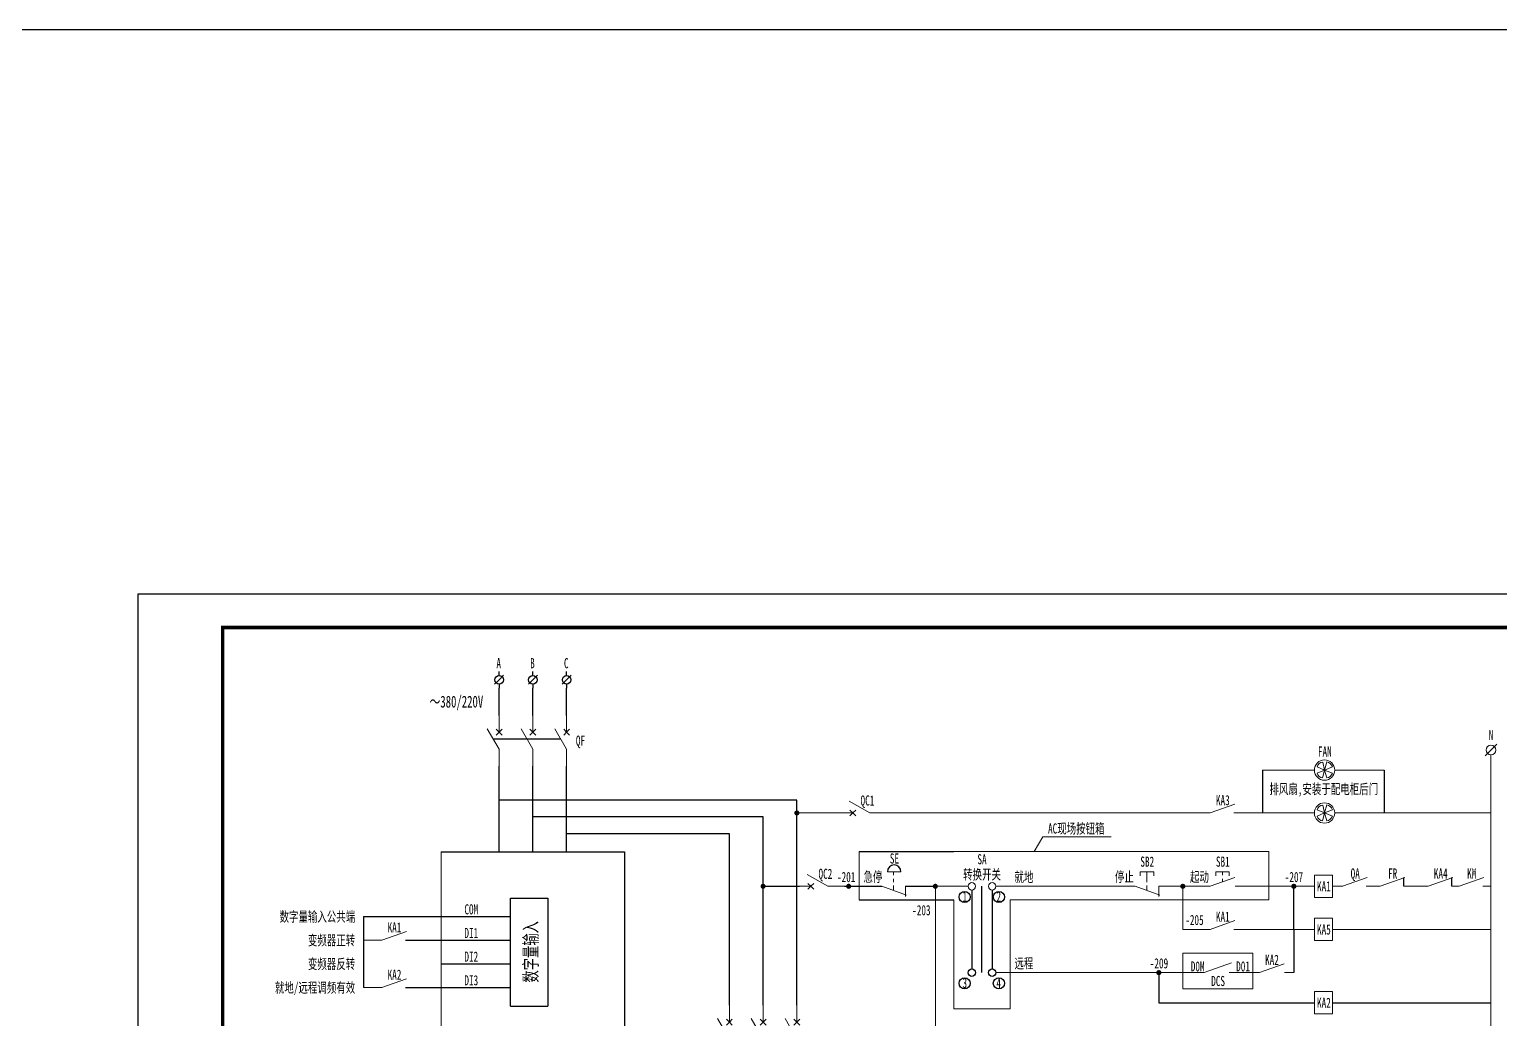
# Model space of a CAD drawing. Header units: millimetres. Extents: x 257344 to 1270023, y 272924 to 540726.
# Drawn here: x 773584 to 817126, y 313635 to 342924 of the extents above; entities that cross this region are included whole.
import ezdxf
from ezdxf.enums import TextEntityAlignment as Align

# ---------------------------------------------------------------- set-up
doc = ezdxf.new("R2010")
doc.units = ezdxf.units.MM
doc.linetypes.add('常规', pattern=[20, 10, 0, 10])
for name, color, linetype, lineweight in [('1轮廓实线层', 7, 'Continuous', 18), ('_0', 7, 'Continuous', 25), ('MX', 3, 'Continuous', 0), ('TEXT', 4, 'Continuous', 0)]:
    doc.layers.add(name, color=color, linetype=linetype, lineweight=lineweight)
for name, color, linetype in [('D1', 4, 'Continuous'), ('动力平面导线层', 3, '常规'), ('动力平面设备层', 1, 'Continuous'), ('图框', 7, 'Continuous'), ('标注-照明', 7, 'Continuous'), ('照明平面导线层', 3, 'Continuous'), ('照明平面设备层', 1, 'Continuous'), ('电气-接地设计-接地线', 3, '接地线'), ('表格图框层', 7, 'Continuous')]:
    doc.layers.add(name, color=color, linetype=linetype)
doc.styles.add('标准', font='', dxfattribs={"width": 0.667})
doc.styles.get('标准').set_extended_font_data('NSimSun')
doc.linetypes.add('接地线', pattern='A,500,[136,EESLTYPE.shx,S=100,R=0,X=0,Y=0],500,-200,60,-200', length=1460)

# ---------------------------------------------------------------- blocks, each defined once
blk = doc.blocks.new('*U36')
at = {"layer": '1轮廓实线层'}
for p, q in [((0, 15), (0, 10)), ((0, 5), (-3.5, 11.06)), ((0, 10), (-0.88, 10.88)), ((0, 10), (-0.88, 9.12)), ((0, 10), (0.88, 10.88)), ((0, 10), (0.88, 9.12)), ((0, 5), (0, 0))]:
    blk.add_line(p, q, dxfattribs=at)
blk = doc.blocks.new('SYMB2_M_13')
for p, q in [((0, -1.25), (0, 0)), ((0, -2.5), (-1.33, -3.83)), ((0, -2.5), (1.33, -1.17)), ((0, -3.75), (0, -5))]:
    blk.add_line(p, q)
blk.add_circle((0, -2.5), 1.25)
blk = doc.blocks.new('*U35')
at = {"layer": '1轮廓实线层'}
for p, q in [((0, 15), (0, 10)), ((0, 5), (-3.5, 11.06)), ((0, 10), (-0.88, 10.88)), ((0, 10), (-0.88, 9.12)), ((0, 10), (0.88, 10.88)), ((0, 10), (0.88, 9.12)), ((0, 5), (0, 0))]:
    blk.add_line(p, q, dxfattribs=at)

msp = doc.modelspace()

# ---------------------------------------------------------------- linework, layer by layer
at = {"color": 0, "linetype": 'ByBlock', "lineweight": 20}
for p, q in [((812484.3, 317551.6), (812177.2, 317551.6)), ((813585.4, 317551.6), (813178.4, 317551.6)), ((815008.9, 317551.6), (814287.1, 317551.6)), ((816870.3, 316273.5), (812177.2, 316273.5))]:
    msp.add_line(p, q, dxfattribs=at)
at = {"color": 3}
msp.add_lwpolyline([(267543.6, 342923.7), (1270023.5, 342923.7), (1270023.5, 272923.7), (267543.6, 272923.7)], close=True, dxfattribs=at)
at = {"color": 7, "linetype": 'ByBlock', "lineweight": 20, "const_width": 75}
for points in [[(796276.5, 319722.5, 1), (796351.5, 319722.5, 1)], [(795276.5, 317551.6, 1), (795351.5, 317551.6, 1)], [(797810.7, 317551.6, 1), (797885.7, 317551.6, 1)], [(800377.5, 317551.6, 1), (800452.5, 317551.6, 1)], [(807707.1, 317551.6, 1), (807782.1, 317551.6, 1)], [(810994.3, 317551.6, 1), (811069.3, 317551.6, 1)], [(806996.5, 314995.4, 1), (807071.5, 314995.4, 1)]]:
    msp.add_lwpolyline(points, format="xyb", close=True, dxfattribs=at)
at = {"layer": '_0', "color": 0, "linetype": 'ByBlock', "ltscale": 500}
msp.add_line((787320.4, 321914.9), (789320.4, 321914.9), dxfattribs=at)
at = {"layer": '_0', "color": 0, "linetype": 'ByBlock'}
for p, q in [((787495.4, 318571.2), (787495.4, 321111.8)), ((788495.4, 318571.2), (788495.4, 321111.8)), ((789495.4, 318571.2), (789495.4, 321111.8)), ((796314, 314028.3), (796314, 320106.5)), ((795314, 314028.3), (795314, 319606.5)), ((794314, 314028.3), (794314, 319106.5)), ((787831.8, 317204.8), (788941.8, 317204.8)), ((787831.8, 314004.9), (787831.8, 317204.8)), ((788941.8, 317204.8), (788941.8, 314004.9)), ((783474.4, 316654.9), (783474.4, 314554.9)), ((783474.4, 316654.9), (785779.1, 316654.9)), ((785779.1, 316654.9), (787831.8, 316654.9)), ((785779.1, 315954.9), (787831.8, 315954.9)), ((785779.1, 315254.9), (787831.8, 315254.9)), ((785779.1, 314554.9), (787831.8, 314554.9)), ((787831.8, 314004.9), (788941.8, 314004.9))]:
    msp.add_line(p, q, dxfattribs=at)
at = {"layer": '_0', "linetype": 'ByBlock'}
for p, q in [((796314, 320106.5), (787495.4, 320106.5)), ((795314, 319606.5), (788495.4, 319606.5)), ((794314, 319106.5), (789495.4, 319106.5))]:
    msp.add_line(p, q, dxfattribs=at)
at = {"layer": 'D1', "color": 1, "linetype": 'ByBlock'}
msp.add_arc((799194.7, 317983.2), 200.5, 0, 180, dxfattribs=at)
at = {"layer": 'MX', "color": 7, "linetype": 'ByBlock', "lineweight": 20}
msp.add_line((816697, 321412.7), (817043.5, 321759.2), dxfattribs=at)
msp.add_circle((816870.3, 321585.9), 144.4, dxfattribs=at)
at = {"layer": 'TEXT', "color": 7, "linetype": 'ByBlock', "ltscale": 100}
msp.add_line((785779.1, 296601.4), (785779.1, 318571.2), dxfattribs=at)
for centre in [(801494.2, 317551.6), (802097.7, 317551.6)]:
    msp.add_circle(centre, 109.7, dxfattribs=at)
at = {"layer": '动力平面导线层', "color": 6, "linetype": 'ByBlock'}
for p, q in [((798162.2, 318584.9), (800961.5, 318584.9)), ((798162.2, 317150.1), (800961.5, 317150.1))]:
    msp.add_line(p, q, dxfattribs=at)
at = {"layer": '动力平面导线层', "color": 0, "linetype": 'ByBlock'}
for p, q in [((797727.2, 317551.6), (798829.1, 317551.6)), ((811031.8, 316273.5), (811031.8, 314995.4)), ((807034, 314995.4), (807034, 314103.8)), ((807034, 314103.8), (811641.4, 314103.8))]:
    msp.add_line(p, q, dxfattribs=at)
at = {"layer": '动力平面导线层', "color": 0, "linetype": 'ByBlock', "lineweight": -3, "ltscale": 100}
for p, q in [((814287.1, 317551.6), (814287.1, 317813)), ((815710.7, 317551.6), (815710.7, 317813)), ((784724.2, 315954.9), (785779.1, 315954.9)), ((784724.2, 314554.9), (785779.1, 314554.9))]:
    msp.add_line(p, q, dxfattribs=at)
at = {"layer": '动力平面设备层', "color": 0, "linetype": 'ByBlock', "lineweight": -3, "ltscale": 100}
for p, q in [((787495.4, 322611.8), (787495.4, 323415.9)), ((788495.4, 322611.8), (788495.4, 323415.9)), ((789495.4, 322611.8), (789495.4, 323415.9)), ((810102.5, 320993), (810102.5, 319722.5)), ((813711.4, 320993), (813711.4, 319722.4)), ((785779.1, 318571.2), (791211.7, 318571.2)), ((791211.7, 318571.2), (791211.7, 296601.4))]:
    msp.add_line(p, q, dxfattribs=at)
at = {"layer": '图框', "linetype": 'Continuous', "lineweight": 100, "const_width": 100}
msp.add_lwpolyline([(779308.8, 285214.5), (835208.8, 285214.5), (835208.8, 325214.5), (779308.8, 325214.5)], close=True, dxfattribs=at)
at = {"layer": '标注-照明', "linetype": 'ByBlock', "lineweight": 25, "ltscale": 100}
for p, q in [((795314, 317551.6), (796393, 317551.6)), ((799530.9, 317551.6), (800415, 317551.6)), ((801494.2, 317441.9), (801494.2, 315105.1)), ((802097.7, 317441.9), (802097.7, 315105.1))]:
    msp.add_line(p, q, dxfattribs=at)
at = {"layer": '标注-照明', "color": 0, "linetype": 'ByBlock', "lineweight": 25, "ltscale": 100}
msp.add_line((801796.2, 314995.4), (801796.2, 317551.6), dxfattribs=at)
at = {"layer": '标注-照明', "linetype": 'ByBlock', "lineweight": 25, "ltscale": 100}
for centre, radius in [((801280.9, 317236.3), 164.8), ((802297.2, 317236.3), 164.8), ((801280.9, 314680), 164.8), ((801494.2, 314995.4), 109.7), ((802097.7, 314995.4), 109.7), ((802297.2, 314680), 164.8)]:
    msp.add_circle(centre, radius, dxfattribs=at)
at = {"layer": '照明平面导线层', "color": 0, "linetype": 'ByBlock', "lineweight": 20}
for p, q in [((816870.4, 305944.2), (816870.3, 321441.6)), ((810102.5, 320993), (811641.6, 320993)), ((812243.1, 320993), (813711.4, 320993)), ((796314, 319722.5), (797472.1, 319722.5)), ((798972.1, 319722.5), (808555.6, 319722.5)), ((808555.6, 319722.5), (809286.7, 319983.9)), ((809257.3, 319722.5), (811641.6, 319722.5)), ((812243.1, 319722.4), (816870.3, 319722.4)), ((799180, 317883), (799180, 317983.2)), ((806683.1, 317782.7), (806683.1, 317983.2)), ((808921.2, 317883), (808921.2, 317983.2)), ((798829.1, 317551.6), (799560.2, 317290.2)), ((799180, 317676.9), (799180, 317777.2)), ((799180, 317426.2), (799180, 317576.7)), ((799530.9, 317551.6), (799530.9, 317250.4)), ((801384.5, 317551.6), (800415, 317551.6)), ((800415, 317551.6), (800415, 305944.2)), ((802207.5, 317551.6), (806332.2, 317551.6)), ((806332.2, 317551.6), (807063.4, 317290.2)), ((806683.1, 317676.9), (806683.1, 317777.2)), ((806683.1, 317426.2), (806683.1, 317576.7)), ((808555.6, 317551.6), (807034, 317551.6)), ((807034, 317551.6), (807034, 317250.4)), ((807744.6, 317551.6), (807744.6, 316273.5)), ((808555.6, 317551.6), (809286.7, 317813)), ((808921.2, 317682.3), (808921.2, 317777.5)), ((809298.3, 317551.6), (811641.4, 317551.6)), ((812476.6, 317551.6), (813207.7, 317813)), ((813585.4, 317551.6), (814316.5, 317813)), ((815008.9, 317551.6), (815740.1, 317813)), ((815710.7, 317551.6), (815926.2, 317551.6)), ((815926.2, 317551.6), (816657.3, 317813)), ((816627.9, 317551.6), (816870.3, 317551.6)), ((784022.5, 315954.9), (784753.6, 316216.3)), ((808555.6, 316273.5), (807744.6, 316273.5)), ((808555.6, 316273.5), (809286.7, 316534.9)), ((809257.3, 316273.5), (811031.8, 316273.5)), ((811031.8, 316273.5), (811641.4, 316273.5)), ((783474.4, 315954.9), (784022.5, 315954.9)), ((810010.5, 314995.4), (810741.6, 315256.8)), ((784022.5, 314554.9), (784753.6, 314816.3)), ((802207.5, 314995.4), (802994.8, 314995.4)), ((802994.8, 314995.4), (808379.2, 314995.4)), ((809121.9, 314995.4), (810010.5, 314995.4)), ((810753.2, 314995.4), (811031.8, 314995.4)), ((783474.4, 314554.9), (784022.5, 314554.9))]:
    msp.add_line(p, q, dxfattribs=at)
at = {"layer": '照明平面导线层', "color": 3, "linetype": 'ByBlock', "lineweight": 20}
for p, q in [((811718.6, 320900.5), (811941.8, 320993.5)), ((811942.3, 320993), (811720.9, 321088.1)), ((811943.2, 320992.2), (811885.8, 320759.3)), ((811941.8, 320993.5), (811888.1, 321229.4)), ((811940.6, 320993), (811944, 320993)), ((812005.3, 321232.4), (811941.8, 320993.5)), ((812172.5, 321091.1), (811942.8, 320993.5)), ((811942.8, 320993.5), (812174, 320900.5)), ((811942.8, 320993.5), (812006.8, 320759.3)), ((811718.6, 319630), (811941.8, 319723)), ((811942.3, 319722.5), (811720.9, 319817.5)), ((811943.2, 319721.6), (811885.8, 319488.7)), ((811941.8, 319723), (811888.1, 319958.8)), ((811940.6, 319722.5), (811944, 319722.5)), ((812005.3, 319961.8), (811941.8, 319723)), ((812172.5, 319820.5), (811942.8, 319723)), ((811942.8, 319723), (812174, 319630)), ((811942.8, 319723), (812006.8, 319488.7))]:
    msp.add_line(p, q, dxfattribs=at)
at = {"layer": '照明平面导线层', "color": 6, "linetype": 'ByBlock', "lineweight": 20}
for p, q in [((803602.9, 319012.6), (803338, 318584.9)), ((803602.9, 319012.6), (805621.5, 319012.6)), ((800961.5, 318584.9), (810293.4, 318584.9)), ((810293.4, 318584.9), (810293.4, 317150.1)), ((810293.4, 317150.1), (802628.4, 317150.1))]:
    msp.add_line(p, q, dxfattribs=at)
at = {"layer": '照明平面导线层', "color": 1, "linetype": 'ByBlock', "lineweight": 20}
msp.add_line((799395.2, 317983.2), (798994.2, 317983.2), dxfattribs=at)
at = {"layer": '照明平面导线层', "color": 7, "linetype": 'ByBlock', "lineweight": 20}
msp.add_line((808379.2, 314995.4), (809183.5, 315282.9), dxfattribs=at)
at = {"layer": '照明平面导线层', "color": 0, "linetype": 'ByBlock', "lineweight": 20}
for points in [[(806883.6, 317862.9), (806883.6, 317983.2), (806482.6, 317983.2), (806482.6, 317862.9)], [(809121.7, 317862.9), (809121.7, 317983.2), (808720.7, 317983.2), (808720.7, 317862.9)]]:
    msp.add_lwpolyline(points, dxfattribs=at)
for points in [[(811641.4, 317882.4), (812177.2, 317882.4), (812177.2, 317220.8), (811641.4, 317220.8)], [(811641.4, 316604.3), (812177.2, 316604.3), (812177.2, 315942.7), (811641.4, 315942.7)], [(811641.4, 314434.6), (812177.2, 314434.6), (812177.2, 313773), (811641.4, 313773)]]:
    msp.add_lwpolyline(points, close=True, dxfattribs=at)
at = {"layer": '照明平面导线层', "color": 3, "linetype": 'ByBlock', "lineweight": 20}
for centre in [(811942.4, 320993), (811942.4, 319722.4)]:
    msp.add_circle(centre, 300.7, dxfattribs=at)
for centre, start, end in [((811916.1, 321026.6), 97.87312, 162.52861), ((811977.3, 321029.6), 17.47139, 82.12688), ((811913.8, 320962), 197.47139, 262.12688), ((811978.8, 320962), 277.87312, 342.52861), ((811913.8, 319691.4), 197.47139, 262.12688), ((811916.1, 319756.1), 97.87312, 162.52861), ((811977.3, 319759.1), 17.47139, 82.12688), ((811978.8, 319691.4), 277.87312, 342.52861)]:
    msp.add_arc(centre, 204.7, start, end, dxfattribs=at)
at = {"layer": '照明平面设备层', "color": 0, "lineweight": -3, "ltscale": 100}
msp.add_lwpolyline([(776808.8, 326214.5), (836208.8, 326214.5), (836208.8, 284214.5), (776808.8, 284214.5)], close=True, dxfattribs=at)
at = {"layer": '电气-接地设计-接地线', "color": 0, "linetype": 'ByBlock', "lineweight": -3}
for p, q in [((811031.8, 316273.5), (811031.8, 317551.6)), ((812177.2, 314103.8), (816870.3, 314103.8))]:
    msp.add_line(p, q, dxfattribs=at)
at = {"layer": '表格图框层', "color": 6, "linetype": 'ByBlock', "lineweight": 20, "ltscale": 50}
for p, q in [((798162.2, 317150.1), (798162.2, 318584.9)), ((800961.5, 313926.5), (800961.5, 317150.1)), ((802628.4, 317150.1), (802628.4, 313926.5)), ((802628.4, 313926.5), (800961.5, 313926.5))]:
    msp.add_line(p, q, dxfattribs=at)
at = {"layer": '表格图框层', "color": 4, "linetype": 'ByBlock', "lineweight": 20, "ltscale": 50}
for p, q in [((807744.6, 315574.4), (809818.1, 315574.4)), ((807744.6, 315574.4), (807744.6, 314511)), ((809818.1, 315574.4), (809818.1, 314511)), ((807744.6, 314511), (809818.1, 314511))]:
    msp.add_line(p, q, dxfattribs=at)

# ---------------------------------------------------------------- block references
at = {"layer": '_0', "color": 7, "linetype": 'ByBlock', "xscale": 100, "yscale": 100, "zscale": 100, "rotation": 180}
for p in [(787495.4, 323415.9), (788495.4, 323415.9), (789495.4, 323415.9)]:
    msp.add_blockref('SYMB2_M_13', p, dxfattribs=at)
at = {"layer": '_0', "color": 3, "linetype": 'ByBlock', "xscale": 100, "yscale": 100, "zscale": 100}
for p in [(787495.4, 321111.8), (788495.4, 321111.8), (789495.4, 321111.8), (794314, 312528.3), (795314, 312528.3), (796314, 312528.3)]:
    msp.add_blockref('*U36', p, dxfattribs=at)
at = {"layer": '_0', "color": 3, "linetype": 'ByBlock', "xscale": -100, "yscale": 100, "zscale": 100, "rotation": 90}
for p in [(798972.1, 319722.5), (797727.2, 317551.6)]:
    msp.add_blockref('*U35', p, dxfattribs=at)

# ---------------------------------------------------------------- texts
at = {"layer": 'TEXT', "color": 7, "linetype": 'ByBlock', "ltscale": 100, "style": '标准', "width": 0.667}
for s, height, p in [('A', 300, (787483, 324008.3)), ('B', 300, (788483, 324008.3)), ('C', 300, (789483, 324008.3)), ('～380/220V', 350, (786230.4, 322844.8)), ('QF', 300, (789904.3, 321715.1)), ('N', 300, (816872.6, 321880.5)), ('FAN', 300, (811949.8, 321392.2)), ('排风扇,安装于配电柜后门', 300, (811918.5, 320282.1)), ('QC1', 300, (798403.5, 319942.7)), ('KA3', 300, (808929.3, 319951.7)), ('SE', 300, (799202.8, 318224.9)), ('SA', 300, (801797.2, 318203.1)), ('SB2', 300, (806691.3, 318131.9)), ('SB1', 300, (808929.3, 318131.9)), ('QC2', 300, (797158.6, 317771.9)), ('转换开关', 300, (801797.2, 317754.1)), ('就地', 300, (803037.9, 317677.7)), ('停止', 300, (806013.8, 317682.3)), ('起动', 300, (808237.2, 317682.3)), ('QA', 300, (812850.3, 317780.9)), ('FR', 300, (813959.1, 317780.9)), ('KA4', 300, (815382.7, 317780.9)), ('KM', 300, (816299.9, 317780.9)), ('KA1', 300, (811922.8, 317401.2)), ('1', 300, (801286.7, 317097)), ('2', 300, (802291.8, 317097)), ('KA1', 300, (808929.3, 316502.7)), ('KA1', 300, (784396.2, 316184.1)), ('KA5', 300, (811922.8, 316123.1)), ('远程', 300, (803037.9, 315121.4)), ('D0M', 300, (808184.7, 315030.9)), ('D01', 300, (809528.5, 315030.9)), ('KA2', 300, (810384.2, 315224.6)), ('KA2', 300, (784396.2, 314784.1)), ('3', 300, (801286.7, 314540.8)), ('4', 300, (802291.8, 314540.8)), ('KA2', 300, (811922.8, 313953.4))]:
    msp.add_text(s, height=height, dxfattribs=at).set_placement(p, align=Align.CENTER)
at = {"layer": 'TEXT', "color": 6, "linetype": 'ByBlock', "ltscale": 100, "style": '标准', "width": 0.667}
msp.add_text('AC现场按钮箱', height=300, dxfattribs=at).set_placement((804589, 319114), align=Align.CENTER)
at = {"layer": 'TEXT', "color": 2, "linetype": 'ByBlock', "ltscale": 100, "style": '标准', "width": 0.667}
for s, p in [('-201', (797774.3, 317678.1)), ('-207', (811035.5, 317678.1)), ('-203', (800000.5, 316693.9)), ('-205', (808088.6, 316405.2)), ('-209', (807037.6, 315121.8))]:
    msp.add_text(s, height=300, dxfattribs=at).set_placement(p, align=Align.CENTER)
at = {"layer": 'TEXT', "color": 1, "linetype": 'ByBlock', "ltscale": 100, "style": '标准', "width": 0.667}
msp.add_text('急停', height=300, dxfattribs=at).set_placement((798567.8, 317682.3), align=Align.CENTER)
at = {"layer": 'TEXT', "color": 7, "linetype": 'ByBlock', "ltscale": 100, "style": '标准', "width": 0.667}
for s, p in [('COM', (786466.8, 316719.5)), ('DI1', (786466.8, 316019.5)), ('DI2', (786466.8, 315319.5)), ('DI3', (786466.8, 314619.5))]:
    msp.add_text(s, height=300, dxfattribs=at).set_placement(p)
for s, p in [('数字量输入公共端', (783233.6, 316503.1)), ('变频器正转', (783233.6, 315803.1)), ('变频器反转', (783233.6, 315103.1)), ('就地/远程调频有效', (783233.6, 314403.1))]:
    msp.add_text(s, height=300, dxfattribs=at).set_placement(p, align=Align.RIGHT)
at = {"layer": 'TEXT', "color": 0, "linetype": 'ByBlock', "ltscale": 100, "style": '标准', "width": 0.667}
msp.add_text('数字量输入', height=400, rotation=90, dxfattribs=at).set_placement((788630.1, 315610.9), align=Align.CENTER)
at = {"layer": 'TEXT', "color": 4, "linetype": 'ByBlock', "ltscale": 100, "style": '标准', "width": 0.667}
msp.add_text('DCS', height=300, dxfattribs=at).set_placement((808789.5, 314598.2), align=Align.CENTER)

doc.saveas('drawing.dxf')
